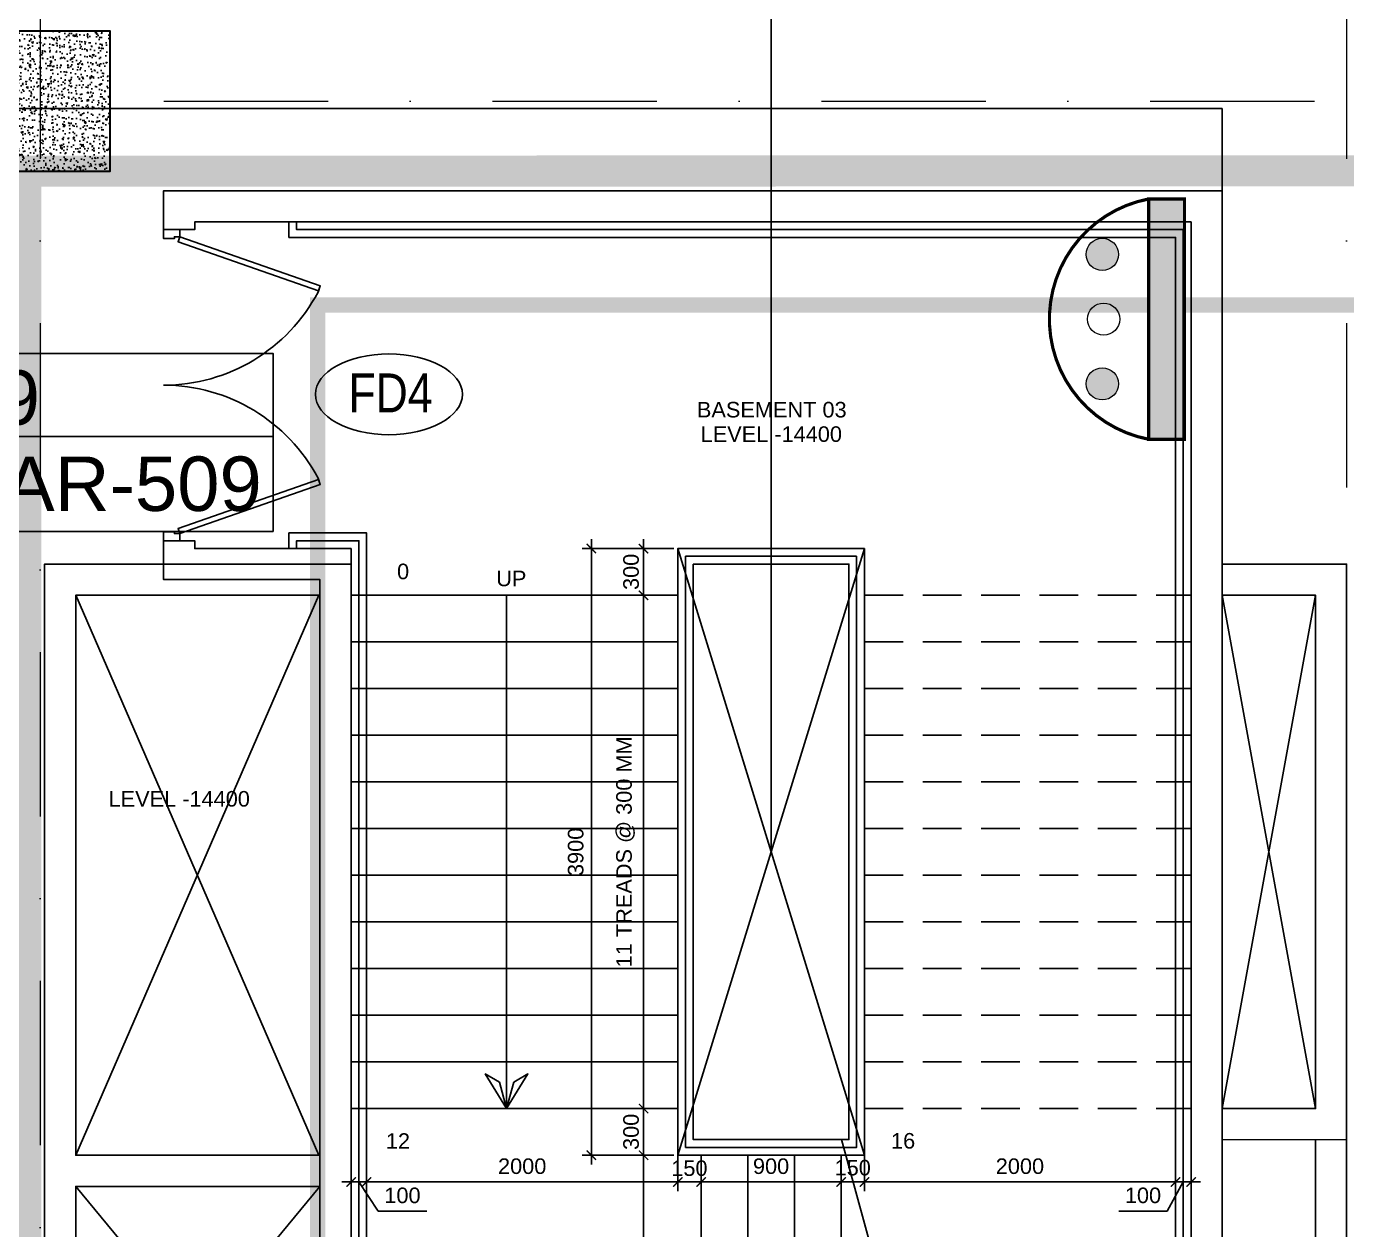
# Model space of a CAD drawing. Header units: millimetres. Extents: x 2509692 to 6766201, y 361130 to 898117.
# Drawn here: x 2560823 to 2569310, y 735340 to 743075 of the extents above; entities that cross this region are included whole.
import ezdxf
from ezdxf.enums import TextEntityAlignment as Align

# ---------------------------------------------------------------- set-up
doc = ezdxf.new("R2010")
doc.units = ezdxf.units.MM
doc.header["$LTSCALE"] = 100
for name, pattern in [('$0$( Dashed )', [0.75, 0.5, -0.25]), ('CONTINOUS', [0]), ('DASHDOT', [1, 0.5, -0.25, 0, -0.25]), ('HIDDEN', [0.375, 0.25, -0.125]), ('PAMIR A_GROUND FLOOR GRID$0$DGN Style 4', [21.138408, 10.562602, -5.281301, 0.013203, -5.281301])]:
    doc.linetypes.add(name, pattern=pattern)
doc.layers.get('0').update_dxf_attribs({"color": 8})
doc.layers.get('Defpoints').update_dxf_attribs({"color": 8})
for name, color, linetype in [('A-P-WALL', 8, 'Continuous'), ('A_Cross Reference', 8, 'Continuous'), ('A_CUTOUT', 8, 'Continuous'), ('A_DOORS', 8, 'Continuous'), ('A_Stair text', 8, 'Continuous'), ('A_STAIRCASE', 8, 'Continuous'), ('A_STAIRCASE ARROW', 8, 'Continuous'), ('A_STAIRCASE CUT OUT', 8, 'HIDDEN'), ('A_STAIRCASE DIM', 8, 'Continuous'), ('A_STAIRCASE DOOR', 8, 'Continuous'), ('A_STAIRCASE RAILING', 8, 'Continuous'), ('A_STAIRCASE TEXT', 8, 'Continuous'), ('A_STAIRS', 8, 'Continuous'), ('A_wall', 8, 'Continuous'), ('D-TEXT', 8, 'Continuous'), ('DRIVEWAY', 8, 'HIDDEN'), ('DW-NO', 8, 'Continuous'), ('GLASS EDGE', 8, 'Continuous'), ('PAMIR A_GROUND FLOOR GRID$0$Columns 8.4 x 8.4 MT. GRID', 8, 'Continuous')]:
    doc.layers.add(name, color=color, linetype=linetype)
for name, color, linetype, lineweight in [('AC-ZONING LINE', 8, 'Continuous', 15), ('CAMERA', 5, 'Continuous', 20), ('CLOUD REFERNCE', 8, 'Continuous', 0), ('HACTH', 8, 'Continuous', 5), ('PAMIR A_GROUND FLOOR GRID$0$A_GRID 8.4 x 8.4 MT.', 8, 'PAMIR A_GROUND FLOOR GRID$0$DGN Style 4', 0)]:
    doc.layers.add(name, color=color, linetype=linetype, lineweight=lineweight)
doc.styles.add('DIM_200', font='swissc.ttf', dxfattribs={"height": 400})
doc.styles.add('GRID-DIM', font='GOTHIC.TTF')
doc.styles.get("Standard").update_dxf_attribs({"font": 'arial.ttf'})
doc.styles.add('TEXT_100', font='swissc.ttf', dxfattribs={"height": 100})
doc.dimstyles.new('1_50', dxfattribs={"dimtxt": 200, "dimasz": 100, "dimexe": 60, "dimexo": 25, "dimgap": 50, "dimtad": 1, "dimdec": 3, "dimrnd": 5, "dimdsep": 46, "dimtxsty": 'GRID-DIM', "dimblk": 'ARCHTICK', "dimcen": 25, "dimdle": 60, "dimclrd": 8, "dimclre": 8, "dimclrt": 256, "dimadec": 0, "dimazin": 0, "dimtfac": 1, "dimtdec": 3, "dimtmove": 2, "dimatfit": 3, "dimldrblk": 'Leader arrow', "dimfxl": 25, "dimlwd": -1, "dimlwe": -1, "dimarcsym": 0})
pattern_1 = [(0, (-3035710.2255, -862793.3746), (0, 6.985), [5.08, -1.905]), (90, (-3035710.2255, -862793.3746), (-6.985, 4e-16), [5.08, -1.905])]

# ---------------------------------------------------------------- blocks, each defined once
blk = doc.blocks.new('STAIRCASE TAG ATTRIBUTE')
at = {"layer": 'A_Cross Reference'}
blk.add_line((5351251.8, 576357), (5354828.8, 576357), dxfattribs=at)
blk.add_lwpolyline([(5351251.8, 576890.8), (5354828.8, 576890.8), (5354828.8, 575745.9), (5351251.8, 575745.9)], close=True, dxfattribs=at)
at = {"layer": 'A_wall'}
for tag, p in [('ST-', (5352379.2, 576431.8)), ('PMR_A-AR-', (5351307.8, 575878))]:
    blk.add_attdef(tag, p, '', height=350, dxfattribs=at)
blk = doc.blocks.new('staicases')
at = {"layer": 'CLOUD REFERNCE', "linetype": 'DASHDOT', "ltscale": 10, "const_width": 100}
blk.add_lwpolyline([(5638262.5, 457569.1), (5645700.3, 457569.1), (5645700.3, 448371.5), (5638262.5, 448380.8)], close=True, dxfattribs=at)
at = {"layer": 'A_wall'}
ref = blk.add_blockref('STAIRCASE TAG ATTRIBUTE', (283146.7, -119632.7), dxfattribs=at)
ref.add_attrib('PMR_A-AR-', 'PMR_A-AR-509', (5634398.5, 456245.3), dxfattribs={"height": 350})
ref.add_attrib('ST-', 'ST-09', (5635146.2, 456799.1), dxfattribs={"height": 350})
blk = doc.blocks.new('PAMIR A_GROUND FLOOR GRID')
at = {"layer": 'PAMIR A_GROUND FLOOR GRID$0$A_GRID 8.4 x 8.4 MT.'}
for p, q in [((2560910.2, 882793.4), (2560910.2, 680593.4)), ((2560910.2, 882793.4), (2560910.2, 680593.4)), ((2569310.2, 882793.4), (2569310.2, 680593.4)), ((2515201.8, 742593.4), (2648618.7, 742593.4))]:
    blk.add_line(p, q, dxfattribs=at)
blk = doc.blocks.new('A$C5d815a77')
at = {"layer": 'PAMIR A_GROUND FLOOR GRID$0$A_GRID 8.4 x 8.4 MT.'}
blk.add_blockref('PAMIR A_GROUND FLOOR GRID', (0, 0), dxfattribs=at)
blk = doc.blocks.new('PAMIR A_GROUND FLOOR GRID$0$gfhjd')
at = {"layer": 'PAMIR A_GROUND FLOOR GRID$0$Columns 8.4 x 8.4 MT. GRID', "transparency": 33554505}
h = blk.add_hatch(dxfattribs=at)
h.set_pattern_fill('AR-CONC', color=8, scale=0.5)
h.set_pattern_definition([(50, (2668641.195, 1117441.09), (91.092334, -7.969543), [9.525, -104.775]), (355, (2668641.2, 1117441.09), (-17.62171, 95.52842), [7.62, -83.82029]), (100.451445, (2668648.79, 1117440.43), (73.470624, 87.558876), [8.095004, -89.04512]), (46.1842, (2668641.2, 1117466.49), (135.53952, -21.02116), [14.2875, -157.1625]), (96.63556, (2668652.49, 1117464.74), (118.70207, 123.71306), [12.14251, -133.5678]), (351.18415, (2668641.2, 1117466.49), (118.70207, 123.71306), [11.42998, -125.72987]), (21, (2668653.895, 1117460.14), (75.807196, -51.1326), [9.525, -104.775]), (326, (2668653.9, 1117460.14), (30.901014, 92.09398), [7.62, -83.82]), (71.451445, (2668660.21, 1117455.88), (106.70821, 40.961384), [8.095004, -89.04497]), (37.5, (2668641.195, 1117441.09), (1.544302, 42.2775194), [0, -82.804, 0, -85.09, 0, -84.1375]), (7.5, (2668641.195, 1117441.09), (33.409831, 50.090287), [0, -48.514, 0, -80.899, 0, -32.0675]), (327.5, (2668612.874, 1117441.09), (67.795298, -2.864372), [0, -31.75, 0, -99.06, 0, -131.445]), (317.5, (2668600.174, 1117441.09), (74.06459, 12.713246), [0, -41.275, 0, -65.786, 0, -93.345])])
h.paths.add_polyline_path([(2555360.5, 1057636.9), (2556260.5, 1057636.9), (2556260.5, 1056736.9), (2555361.2, 1056736.9)])
at = {"layer": 'PAMIR A_GROUND FLOOR GRID$0$Columns 8.4 x 8.4 MT. GRID', "lineweight": 30}
blk.add_lwpolyline([(2555361.2, 1057636.9), (2556260.5, 1057636.9), (2556260.5, 1056736.9), (2555361.2, 1056736.9)], close=True, dxfattribs=at)
blk = doc.blocks.new('A$C8c9960d7')
at = {"layer": 'PAMIR A_GROUND FLOOR GRID$0$Columns 8.4 x 8.4 MT. GRID', "xscale": -1, "rotation": 180}
blk.add_blockref('PAMIR A_GROUND FLOOR GRID$0$gfhjd', (5099.7, 1799780.3), dxfattribs=at)
blk = doc.blocks.new('BASEMENT CORE')
at = {"layer": 'A-P-WALL'}
blk.add_lwpolyline([(2568511, 827468.8), (2569310.2, 827468.7), (2569310.2, 823968.7)], dxfattribs=at)
at = {"layer": 'A_CUTOUT', "ltscale": 8}
for p, q in [((2562703.5, 827568.9), (2561139.8, 823968.8)), ((2562703.5, 823968.8), (2561139.8, 827568.9))]:
    blk.add_line(p, q, dxfattribs=at)
for points in [[(2561139.8, 827768.9), (2562709.8, 829668.8)], [(2562709.8, 827768.9), (2561139.8, 829668.8)], [(2569111, 823968.8), (2568511, 827268.8), (2569111, 827268.8), (2569111, 823968.8), (2568511, 823968.8), (2569111, 827268.8)]]:
    blk.add_lwpolyline(points, dxfattribs=at)
at = {"layer": 'A_STAIRCASE'}
for points in [[(2568511, 829868.7), (2569310.2, 829868.8), (2569310.2, 827468.7)], [(2568511, 829668.7), (2569110.2, 829668.8), (2569110.2, 827468.7)]]:
    blk.add_lwpolyline(points, dxfattribs=at)
at = {"layer": 'A_wall', "ltscale": 8}
for points in [[(2560939.8, 828175.1), (2560939.8, 823768.8), (2562909.8, 823768.8), (2562909.8, 829868.8), (2560939.8, 829868.8), (2560939.8, 828568.5)], [(2562709.8, 827768.9), (2562709.8, 829668.8), (2561139.8, 829668.8), (2561139.8, 827768.9)], [(2562709.8, 823968.8), (2561139.8, 823968.8), (2561139.8, 827568.9), (2562709.8, 827568.9)]]:
    blk.add_lwpolyline(points, close=True, dxfattribs=at)
blk = doc.blocks.new('A$C5f64afd4')
at = {"layer": 'A_wall'}
blk.add_lwpolyline([(2569310.2, 739418), (2569310.2, 739618), (2568510.2, 739618)], dxfattribs=at)
at = {"layer": 'A_wall', "xscale": -1, "rotation": 180}
blk.add_blockref('BASEMENT CORE', (0, 1563386.7), dxfattribs=at)
blk = doc.blocks.new('TAG_200')
at = {"layer": 'D-TEXT'}
blk.add_ellipse((-45, 350), major_axis=(-756, 0), ratio=0.550599, dxfattribs=at)
at = {"layer": 'D-TEXT', "style": 'DIM_200'}
blk.add_attdef('DW', text='', height=400, dxfattribs=at).set_placement((433, 366), align=Align.MIDDLE_CENTER)
blk = doc.blocks.new('A$C29A2079D')
at = {"layer": 'HACTH', "true_color": 0xf7f2ee, "transparency": 33554602}
h = blk.add_hatch(dxfattribs=at)
h.set_pattern_fill('ANGLE')
h.set_pattern_definition(pattern_1)
edge = h.paths.add_edge_path()
edge.add_line((74677.7, -8850), (75150.7, -8850))
edge.add_line((75150.7, -8850), (75150.7, 5800))
edge.add_line((75150.7, 5800), (101365.6, 5800))
edge.add_arc((101365.6, 6300), 500, 270, 360)
edge.add_line((101865.6, 6300), (101865.6, 11000))
edge.add_arc((101365.6, 11000), 500, 0, 90)
edge.add_line((101365.6, 11500), (17750, 11500))
edge.add_arc((17750, 11000), 500, 90, 180)
edge.add_line((17250, 11000), (17250, -8850))
edge.add_line((17250, -8850), (14227.7, -8850))
edge.add_arc((14227.7, -9350), 500, 89.99979, 180)
edge.add_line((13727.7, -9350), (13727.7, -15850))
edge.add_arc((14227.7, -15850), 500, 180, 270)
edge.add_line((14227.7, -16350), (17477.7, -16350))
edge.add_line((17477.7, -16350), (17477.7, -50928.7))
edge.add_line((17477.7, -50928.7), (7977.7, -50928.7))
edge.add_arc((7977.7, -50428.7), 500, 180, 270, ccw=False)
edge.add_line((7477.7, -50428.7), (7477.7, -42324.8))
edge.add_arc((6977.7, -42324.8), 500, 0, 90.0003)
edge.add_line((6977.7, -41824.8), (3585.9, -41824.8))
edge.add_arc((3585.9, -42324.8), 500, 90.0003, 180.00168)
edge.add_line((3085.9, -42324.8), (3086.4, -59250.8))
edge.add_line((3086.4, -59250.8), (1174.8, -59251.2))
edge.add_arc((1175, -59751.2), 500, 90.01245, 179.98885)
edge.add_line((675, -59751.1), (666.5, -103028.7))
edge.add_spline(control_points=[(666.5, -103028.7), (702.2, -103334.1), (770.3, -103917.1), (1633.3, -104788.1), (2901, -104985.6), (3057.6, -105752.8), (3087.7, -105900.6)], knot_values=[0, 0, 0, 0, 894.923904, 1708.274926, 3539.028112, 3976.033279, 3976.033279, 3976.033279, 3976.033279], degree=3, periodic=0)
edge.add_line((3087.7, -105900.6), (3084.3, -120205.4))
edge.add_spline(control_points=[(3084.4, -119850.1), (3085.3, -120024.8), (3089.7, -120889), (1674.3, -121331.2), (753.3, -122298.7), (700.6, -122943.3), (677.3, -123228.7)], knot_values=[0, 0, 0, 0, 503.03039, 2487.793322, 3539.319114, 4374.600504, 4374.600504, 4374.600504, 4374.600504], degree=3, periodic=0)
edge.add_line((677.3, -123228.7), (677.3, -170200))
edge.add_arc((1177.3, -170200), 500, 180, 270)
edge.add_line((1177.3, -170700), (7477.7, -170700))
edge.add_line((7477.7, -170700), (90977.7, -170700))
edge.add_arc((90977.7, -170200), 500, 270, 360.00043)
edge.add_line((91477.7, -170200), (91477.3, -121043.9))
edge.add_line((91477.3, -121043.9), (84677.3, -121043.9))
edge.add_line((84677.3, -121043.9), (84677.3, -137450))
edge.add_line((84677.3, -137450), (74677.7, -137450))
edge.add_line((74677.7, -137450), (74677.7, -111850))
edge.add_arc((75177.7, -111850), 500, 90, 180, ccw=False)
edge.add_line((75177.7, -111350), (91477.7, -111350))
edge.add_line((91477.7, -111350), (91477.3, -50850))
edge.add_line((91477.3, -50850), (75177.7, -50850))
edge.add_arc((75177.7, -50350), 500, 180, 270, ccw=False)
edge.add_line((74677.7, -50350), (74677.7, -8850))
h.paths.add_polyline_path([(24750.9, -22799.7, -0.414213), (25250.9, -22299.7), (67150, -22299.7, -0.414214), (67650, -22799.7), (67650, -50850), (24750.8, -50850)], flags=16)
h.paths.add_polyline_path([(16977.7, -58350, -0.414214), (17477.7, -58850), (17477.6, -103350, -0.414213), (16977.6, -103850), (7977.7, -103850, -0.414214), (7477.7, -103350), (7477.7, -58850, -0.414214), (7977.7, -58350)], flags=16)
h.paths.add_polyline_path([(24549.8, -57647.9), (67377.7, -57647.9, -0.414214), (67877.7, -58147.9), (67877.7, -67650), (51077.3, -67650), (51077.3, -95450), (41077.3, -95450), (41077.3, -67650), (24049.8, -67650), (24049.8, -58147.9, -0.414213)], flags=16)
h.paths.add_polyline_path([(24277.7, -75150), (34277.7, -75150), (34277.7, -100850), (57877.4, -100850), (57877.3, -75150), (67877.7, -75150), (67877.7, -103850, -0.414214), (65877.7, -105850), (26277.7, -105850, -0.414214), (24277.7, -103850)], flags=16)
h.paths.add_polyline_path([(24750.5, -17250), (24750.7, -16350), (25177.7, -16350), (25177.7, -8850), (24750.7, -8850), (24750.7, 5800), (67650, 5800), (67650, -17250)], flags=16)
h.paths.add_polyline_path([(74677.3, -58850, -0.414214), (75177.3, -58350), (84677.3, -58350), (84677.7, -103850), (75177.3, -103850, -0.414214), (74677.3, -103350)], flags=16)
h.paths.add_polyline_path([(17477.3, -111850), (17477.3, -164728.7, -0.414214), (16977.3, -165228.7), (7977.3, -165228.7, -0.414214), (7477.3, -164728.7), (7477.3, -111350), (16977.3, -111350, -0.414214)], flags=16)
h.paths.add_polyline_path([(67877.7, -111350), (67877.7, -119828.7), (67650, -119828.7), (67650, -139400.3, -0.414214), (67150, -139900.3), (25250.7, -139900.3, -0.414214), (24750.7, -139400.3), (24750.7, -111350)], flags=16)
h.paths.add_polyline_path([(84450.1, -144950), (84450, -164323.3, -0.414213), (83950, -164823.3), (67527.7, -164823.3), (67527.7, -164550), (41474.2, -164550), (41474.2, -164978.7), (24627.3, -164978.7), (24627.7, -153350), (25177.7, -153350), (25177.7, -145850), (24750.7, -145850), (24750.7, -144950)], flags=16)
blk = doc.blocks.new('A$C72A00BA6')
at = {"layer": 'HACTH', "true_color": 0xf7f2ee, "transparency": 33554602}
h = blk.add_hatch(dxfattribs=at)
h.set_pattern_fill('ANGLE')
h.set_pattern_definition(pattern_1)
edge = h.paths.add_edge_path()
edge.add_line((74677.7, -8850), (75150.7, -8850))
edge.add_line((75150.7, -8850), (75150.7, 5800))
edge.add_line((75150.7, 5800), (101365.6, 5800))
edge.add_arc((101365.6, 6300), 500, 270, 360)
edge.add_line((101865.6, 6300), (101865.6, 11000))
edge.add_arc((101365.6, 11000), 500, 0, 90)
edge.add_line((101365.6, 11500), (17750, 11500))
edge.add_arc((17750, 11000), 500, 90, 180)
edge.add_line((17250, 11000), (17250, -8850))
edge.add_line((17250, -8850), (14227.7, -8850))
edge.add_arc((14227.7, -9350), 500, 89.99979, 180)
edge.add_line((13727.7, -9350), (13727.7, -15850))
edge.add_arc((14227.7, -15850), 500, 180, 270)
edge.add_line((14227.7, -16350), (17477.7, -16350))
edge.add_line((17477.7, -16350), (17477.7, -50928.7))
edge.add_line((17477.7, -50928.7), (7977.7, -50928.7))
edge.add_arc((7977.7, -50428.7), 500, 180, 270, ccw=False)
edge.add_line((7477.7, -50428.7), (7477.7, -42324.8))
edge.add_arc((6977.7, -42324.8), 500, 0, 90.0003)
edge.add_line((6977.7, -41824.8), (3585.9, -41824.8))
edge.add_arc((3585.9, -42324.8), 500, 90.0003, 180.00168)
edge.add_line((3085.9, -42324.8), (3086.4, -59250.8))
edge.add_line((3086.4, -59250.8), (1174.8, -59251.2))
edge.add_arc((1175, -59751.2), 500, 90.01245, 179.98885)
edge.add_line((675, -59751.1), (666.5, -103028.7))
edge.add_spline(control_points=[(666.5, -103028.7), (702.2, -103334.1), (770.3, -103917.1), (1633.3, -104788.1), (2901, -104985.6), (3057.6, -105752.8), (3087.7, -105900.6)], knot_values=[0, 0, 0, 0, 894.923904, 1708.274926, 3539.028112, 3976.033279, 3976.033279, 3976.033279, 3976.033279], degree=3, periodic=0)
edge.add_line((3087.7, -105900.6), (3084.3, -120205.4))
edge.add_spline(control_points=[(3084.4, -119850.1), (3085.3, -120024.8), (3089.7, -120889), (1674.3, -121331.2), (753.3, -122298.7), (700.6, -122943.3), (677.3, -123228.7)], knot_values=[0, 0, 0, 0, 503.03039, 2487.793322, 3539.319114, 4374.600504, 4374.600504, 4374.600504, 4374.600504], degree=3, periodic=0)
edge.add_line((677.3, -123228.7), (677.3, -170200))
edge.add_arc((1177.3, -170200), 500, 180, 270)
edge.add_line((1177.3, -170700), (7477.7, -170700))
edge.add_line((7477.7, -170700), (90977.7, -170700))
edge.add_arc((90977.7, -170200), 500, 270, 360.00043)
edge.add_line((91477.7, -170200), (91477.3, -121043.9))
edge.add_line((91477.3, -121043.9), (84677.3, -121043.9))
edge.add_line((84677.3, -121043.9), (84677.3, -137450))
edge.add_line((84677.3, -137450), (74677.7, -137450))
edge.add_line((74677.7, -137450), (74677.7, -111850))
edge.add_arc((75177.7, -111850), 500, 90, 180, ccw=False)
edge.add_line((75177.7, -111350), (91477.7, -111350))
edge.add_line((91477.7, -111350), (91477.3, -50850))
edge.add_line((91477.3, -50850), (75177.7, -50850))
edge.add_arc((75177.7, -50350), 500, 180, 270, ccw=False)
edge.add_line((74677.7, -50350), (74677.7, -8850))
h.paths.add_polyline_path([(24750.9, -22799.7, -0.414213), (25250.9, -22299.7), (67150, -22299.7, -0.414214), (67650, -22799.7), (67650, -50850), (24750.8, -50850)], flags=16)
h.paths.add_polyline_path([(16977.7, -58350, -0.414214), (17477.7, -58850), (17477.6, -103350, -0.414213), (16977.6, -103850), (7977.7, -103850, -0.414214), (7477.7, -103350), (7477.7, -58850, -0.414214), (7977.7, -58350)], flags=16)
h.paths.add_polyline_path([(24549.8, -57647.9), (67377.7, -57647.9, -0.414214), (67877.7, -58147.9), (67877.7, -67650), (51077.3, -67650), (51077.3, -95450), (41077.3, -95450), (41077.3, -67650), (24049.8, -67650), (24049.8, -58147.9, -0.414213)], flags=16)
h.paths.add_polyline_path([(24277.7, -75150), (34277.7, -75150), (34277.7, -100850), (57877.4, -100850), (57877.3, -75150), (67877.7, -75150), (67877.7, -103850, -0.414214), (65877.7, -105850), (26277.7, -105850, -0.414214), (24277.7, -103850)], flags=16)
h.paths.add_polyline_path([(24750.5, -17250), (24750.7, -16350), (25177.7, -16350), (25177.7, -8850), (24750.7, -8850), (24750.7, 5800), (67650, 5800), (67650, -17250)], flags=16)
h.paths.add_polyline_path([(74677.3, -58850, -0.414214), (75177.3, -58350), (84677.3, -58350), (84677.7, -103850), (75177.3, -103850, -0.414214), (74677.3, -103350)], flags=16)
h.paths.add_polyline_path([(17477.3, -111850), (17477.3, -164728.7, -0.414214), (16977.3, -165228.7), (7977.3, -165228.7, -0.414214), (7477.3, -164728.7), (7477.3, -111350), (16977.3, -111350, -0.414214)], flags=16)
h.paths.add_polyline_path([(67877.7, -111350), (67877.7, -119828.7), (67650, -119828.7), (67650, -139400.3, -0.414214), (67150, -139900.3), (25250.7, -139900.3, -0.414214), (24750.7, -139400.3), (24750.7, -111350)], flags=16)
h.paths.add_polyline_path([(84450.1, -144950), (84450, -164323.3, -0.414213), (83950, -164823.3), (67527.7, -164823.3), (67527.7, -164550), (41474.2, -164550), (41474.2, -164978.7), (24627.3, -164978.7), (24627.7, -153350), (25177.7, -153350), (25177.7, -145850), (24750.7, -145850), (24750.7, -144950)], flags=16)
blk = doc.blocks.new('_ArchTick')
at = {"color": 0, "linetype": 'ByBlock', "const_width": 0.15}
blk.add_lwpolyline([(-0.5, -0.5), (0.5, 0.5)], dxfattribs=at)
blk = doc.blocks.new('*D279')
at = {"layer": 'A_STAIRCASE DIM', "color": 8, "transparency": 16777216}
for p, q in [((2564790.1, 736178.2), (2564790.1, 735758.2)), ((2564985.1, 736118.2), (2564730.1, 736118.2)), ((2564985.1, 735818.2), (2564730.1, 735818.2))]:
    blk.add_line(p, q, dxfattribs=at)
at = {"layer": 'Defpoints', "color": 0, "transparency": 16777216}
for p in [(2565010.1, 736118.2), (2564790.1, 735818.2), (2565010.1, 735818.2)]:
    blk.add_point(p, dxfattribs=at)
at = {"layer": 'A_STAIRCASE DIM', "color": 8, "transparency": 16777216, "xscale": 60, "yscale": 60, "zscale": 60}
for p, rotation in [((2564790.1, 736118.2), 90), ((2564790.1, 735818.2), 270)]:
    blk.add_blockref('_ArchTick', p, dxfattribs=dict(at, rotation=rotation))
at = {"layer": 'A_STAIRCASE DIM', "transparency": 16777216, "insert": (2564710.4, 735968.2), "char_height": 100, "attachment_point": 5, "rotation": 90, "style": 'GRID-DIM'}
blk.add_mtext('{\\fArial|b0|i0|c0|p34;300}', dxfattribs=at)
blk = doc.blocks.new('Leader arrow')
for p, q in [((0, 0), (-1.37, 1.37)), ((0, 0), (-1.37, 1.37)), ((-1.37, 1.37), (-1.37, 0.77)), ((-1.37, 0.77), (0, 0)), ((-1.37, -0.77), (0, 0)), ((0, 0), (-1.37, -1.37)), ((0, 0), (-1.37, -1.37)), ((-1.37, -1.37), (-1.37, -0.77))]:
    blk.add_line(p, q)
for points in [[(0, 0), (-1.37, 1.37), (-1.37, 0.77)], [(0, 0), (-1.37, -1.37), (-1.37, -0.77)]]:
    blk.add_solid(points)
blk = doc.blocks.new('*D280')
at = {"layer": 'A_STAIRCASE DIM', "color": 8, "transparency": 16777216}
for p, q in [((2564790.1, 739478.2), (2564790.1, 736058.2)), ((2564985.1, 739418.2), (2564730.1, 739418.2)), ((2564985.1, 736118.2), (2564730.1, 736118.2))]:
    blk.add_line(p, q, dxfattribs=at)
at = {"layer": 'Defpoints', "color": 0, "transparency": 16777216}
for p in [(2565010.1, 739418.2), (2564790.1, 736118.2), (2565010.1, 736118.2)]:
    blk.add_point(p, dxfattribs=at)
at = {"layer": 'A_STAIRCASE DIM', "color": 8, "transparency": 16777216, "xscale": 60, "yscale": 60, "zscale": 60}
for p, rotation in [((2564790.1, 739418.2), 90), ((2564790.1, 736118.2), 270)]:
    blk.add_blockref('_ArchTick', p, dxfattribs=dict(at, rotation=rotation))
at = {"layer": 'A_STAIRCASE DIM', "transparency": 16777216, "insert": (2564674.5, 737768.2), "char_height": 100, "attachment_point": 5, "rotation": 90, "style": 'GRID-DIM'}
blk.add_mtext('{\\fArial|b0|i0|c0|p34;11 TREADS @ 300 MM}', dxfattribs=at)
blk = doc.blocks.new('*D281')
at = {"layer": 'A_STAIRCASE DIM', "color": 8, "transparency": 16777216}
for p, q in [((2564790.1, 739778.2), (2564790.1, 739358.2)), ((2564985.1, 739718.2), (2564730.1, 739718.2)), ((2564985.1, 739418.2), (2564730.1, 739418.2))]:
    blk.add_line(p, q, dxfattribs=at)
at = {"layer": 'Defpoints', "color": 0, "transparency": 16777216}
for p in [(2565010.1, 739718.2), (2564790.1, 739418.2), (2565010.1, 739418.2)]:
    blk.add_point(p, dxfattribs=at)
at = {"layer": 'A_STAIRCASE DIM', "color": 8, "transparency": 16777216, "xscale": 60, "yscale": 60, "zscale": 60}
for p, rotation in [((2564790.1, 739718.2), 90), ((2564790.1, 739418.2), 270)]:
    blk.add_blockref('_ArchTick', p, dxfattribs=dict(at, rotation=rotation))
at = {"layer": 'A_STAIRCASE DIM', "transparency": 16777216, "insert": (2564710.4, 739568.2), "char_height": 100, "attachment_point": 5, "rotation": 90, "style": 'GRID-DIM'}
blk.add_mtext('{\\fArial|b0|i0|c0|p34;300}', dxfattribs=at)
blk = doc.blocks.new('*D282')
at = {"layer": 'A_STAIRCASE DIM', "color": 8, "transparency": 16777216}
for p, q in [((2565010.1, 735793.2), (2565010.1, 735585.8)), ((2565160.1, 735793.2), (2565160.1, 735585.8)), ((2565220.1, 735645.8), (2564950.1, 735645.8))]:
    blk.add_line(p, q, dxfattribs=at)
at = {"layer": 'Defpoints', "color": 0, "transparency": 16777216}
for p in [(2565010.1, 735818.2), (2565160.1, 735818.2), (2565010.1, 735645.8)]:
    blk.add_point(p, dxfattribs=at)
at = {"layer": 'A_STAIRCASE DIM', "color": 8, "transparency": 16777216, "xscale": 60, "yscale": 60, "zscale": 60, "rotation": 180}
blk.add_blockref('_ArchTick', (2565010.1, 735645.8), dxfattribs=at)
at = {"layer": 'A_STAIRCASE DIM', "color": 8, "transparency": 16777216, "xscale": 60, "yscale": 60, "zscale": 60}
blk.add_blockref('_ArchTick', (2565160.1, 735645.8), dxfattribs=at)
at = {"layer": 'A_STAIRCASE DIM', "transparency": 16777216, "insert": (2565085.1, 735734.2), "char_height": 100, "attachment_point": 5, "style": 'GRID-DIM'}
blk.add_mtext('{\\fArial|b0|i0|c0|p34;150}', dxfattribs=at)
blk = doc.blocks.new('*D283')
at = {"layer": 'A_STAIRCASE DIM', "color": 8, "transparency": 16777216}
for p, q in [((2565160.1, 735793.2), (2565160.1, 735585.8)), ((2566060.1, 735793.2), (2566060.1, 735585.8)), ((2565100.1, 735645.8), (2566120.1, 735645.8))]:
    blk.add_line(p, q, dxfattribs=at)
at = {"layer": 'Defpoints', "color": 0, "transparency": 16777216}
for p in [(2565160.1, 735818.2), (2566060.1, 735818.2), (2566060.1, 735645.8)]:
    blk.add_point(p, dxfattribs=at)
at = {"layer": 'A_STAIRCASE DIM', "color": 8, "transparency": 16777216, "xscale": 60, "yscale": 60, "zscale": 60, "rotation": 180}
blk.add_blockref('_ArchTick', (2565160.1, 735645.8), dxfattribs=at)
at = {"layer": 'A_STAIRCASE DIM', "color": 8, "transparency": 16777216, "xscale": 60, "yscale": 60, "zscale": 60}
blk.add_blockref('_ArchTick', (2566060.1, 735645.8), dxfattribs=at)
at = {"layer": 'A_STAIRCASE DIM', "transparency": 16777216, "insert": (2565610.1, 735746.8), "char_height": 100, "attachment_point": 5, "style": 'GRID-DIM'}
blk.add_mtext('{\\fArial|b0|i0|c0|p34;900}', dxfattribs=at)
blk = doc.blocks.new('*D284')
at = {"layer": 'A_STAIRCASE DIM', "color": 8, "transparency": 16777216}
for p, q in [((2566210.1, 736093.2), (2566210.1, 735585.8)), ((2568210.1, 736093.2), (2568210.1, 735585.8)), ((2566150.1, 735645.8), (2568270.1, 735645.8))]:
    blk.add_line(p, q, dxfattribs=at)
at = {"layer": 'Defpoints', "color": 0, "transparency": 16777216}
for p in [(2566210.1, 736118.2), (2568210.1, 736118.2), (2568210.1, 735645.8)]:
    blk.add_point(p, dxfattribs=at)
at = {"layer": 'A_STAIRCASE DIM', "color": 8, "transparency": 16777216, "xscale": 60, "yscale": 60, "zscale": 60, "rotation": 180}
blk.add_blockref('_ArchTick', (2566210.1, 735645.8), dxfattribs=at)
at = {"layer": 'A_STAIRCASE DIM', "color": 8, "transparency": 16777216, "xscale": 60, "yscale": 60, "zscale": 60}
blk.add_blockref('_ArchTick', (2568210.1, 735645.8), dxfattribs=at)
at = {"layer": 'A_STAIRCASE DIM', "transparency": 16777216, "insert": (2567210.1, 735746.8), "char_height": 100, "attachment_point": 5, "style": 'GRID-DIM'}
blk.add_mtext('{\\fArial|b0|i0|c0|p34;2000}', dxfattribs=at)
blk = doc.blocks.new('*D285')
at = {"layer": 'A_STAIRCASE DIM', "color": 8, "transparency": 16777216}
for p, q in [((2563010.1, 736093.2), (2563010.1, 735585.8)), ((2565010.1, 736093.2), (2565010.1, 735585.8)), ((2562950.1, 735645.8), (2565070.1, 735645.8))]:
    blk.add_line(p, q, dxfattribs=at)
at = {"layer": 'Defpoints', "color": 0, "transparency": 16777216}
for p in [(2563010.1, 736118.2), (2565010.1, 736118.2), (2565010.1, 735645.8)]:
    blk.add_point(p, dxfattribs=at)
at = {"layer": 'A_STAIRCASE DIM', "color": 8, "transparency": 16777216, "xscale": 60, "yscale": 60, "zscale": 60, "rotation": 180}
blk.add_blockref('_ArchTick', (2563010.1, 735645.8), dxfattribs=at)
at = {"layer": 'A_STAIRCASE DIM', "color": 8, "transparency": 16777216, "xscale": 60, "yscale": 60, "zscale": 60}
blk.add_blockref('_ArchTick', (2565010.1, 735645.8), dxfattribs=at)
at = {"layer": 'A_STAIRCASE DIM', "transparency": 16777216, "insert": (2564010.1, 735746.8), "char_height": 100, "attachment_point": 5, "style": 'GRID-DIM'}
blk.add_mtext('{\\fArial|b0|i0|c0|p34;2000}', dxfattribs=at)
blk = doc.blocks.new('*D286')
at = {"layer": 'A_STAIRCASE DIM', "color": 8, "transparency": 16777216}
for p, q in [((2562909.8, 735844.5), (2562909.8, 735585.8)), ((2563010.1, 735844.5), (2563010.1, 735585.8)), ((2562849.8, 735645.8), (2563070.1, 735645.8)), ((2562960, 735645.8), (2563084.8, 735458.1)), ((2563084.8, 735458.1), (2563396, 735458.1))]:
    blk.add_line(p, q, dxfattribs=at)
at = {"layer": 'Defpoints', "color": 0, "transparency": 16777216}
for p in [(2562909.8, 735869.5), (2563010.1, 735869.5), (2563010.1, 735645.8)]:
    blk.add_point(p, dxfattribs=at)
at = {"layer": 'A_STAIRCASE DIM', "color": 8, "transparency": 16777216, "xscale": 60, "yscale": 60, "zscale": 60, "rotation": 180}
blk.add_blockref('_ArchTick', (2562909.8, 735645.8), dxfattribs=at)
at = {"layer": 'A_STAIRCASE DIM', "color": 8, "transparency": 16777216, "xscale": 60, "yscale": 60, "zscale": 60}
blk.add_blockref('_ArchTick', (2563010.1, 735645.8), dxfattribs=at)
at = {"layer": 'A_STAIRCASE DIM', "transparency": 16777216, "insert": (2563240.4, 735559.2), "char_height": 100, "attachment_point": 5, "style": 'GRID-DIM'}
blk.add_mtext('{\\fArial|b0|i0|c0|p34;100}', dxfattribs=at)
blk = doc.blocks.new('*D287')
at = {"layer": 'A_STAIRCASE DIM', "color": 8, "transparency": 16777216}
for p, q in [((2564455.5, 739778.2), (2564455.5, 735758.2)), ((2564985.1, 739718.2), (2564395.5, 739718.2)), ((2564985.1, 735818.2), (2564395.5, 735818.2))]:
    blk.add_line(p, q, dxfattribs=at)
at = {"layer": 'Defpoints', "color": 0, "transparency": 16777216}
for p in [(2565010.1, 739718.2), (2564455.5, 735818.2), (2565010.1, 735818.2)]:
    blk.add_point(p, dxfattribs=at)
at = {"layer": 'A_STAIRCASE DIM', "color": 8, "transparency": 16777216, "xscale": 60, "yscale": 60, "zscale": 60}
for p, rotation in [((2564455.5, 739718.2), 90), ((2564455.5, 735818.2), 270)]:
    blk.add_blockref('_ArchTick', p, dxfattribs=dict(at, rotation=rotation))
at = {"layer": 'A_STAIRCASE DIM', "transparency": 16777216, "insert": (2564354.4, 737768.2), "char_height": 100, "attachment_point": 5, "rotation": 90, "style": 'GRID-DIM'}
blk.add_mtext('{\\fArial|b0|i0|c0|p34;3900}', dxfattribs=at)
blk = doc.blocks.new('*D288')
at = {"layer": 'A_STAIRCASE DIM', "color": 8, "transparency": 16777216}
for p, q in [((2564790.1, 733758.2), (2564790.1, 735878.2)), ((2564985.1, 735818.2), (2564730.1, 735818.2)), ((2564985.1, 733818.2), (2564730.1, 733818.2))]:
    blk.add_line(p, q, dxfattribs=at)
at = {"layer": 'Defpoints', "color": 0, "transparency": 16777216}
for p in [(2564790.1, 735818.2), (2565010.1, 735818.2), (2565010.1, 733818.2)]:
    blk.add_point(p, dxfattribs=at)
at = {"layer": 'A_STAIRCASE DIM', "color": 8, "transparency": 16777216, "xscale": 60, "yscale": 60, "zscale": 60}
for p, rotation in [((2564790.1, 735818.2), 90), ((2564790.1, 733818.2), 270)]:
    blk.add_blockref('_ArchTick', p, dxfattribs=dict(at, rotation=rotation))
at = {"layer": 'A_STAIRCASE DIM', "transparency": 16777216, "insert": (2564689.1, 734818.2), "char_height": 100, "attachment_point": 5, "rotation": 90, "style": 'GRID-DIM'}
blk.add_mtext('{\\fArial|b0|i0|c0|p34;2000}', dxfattribs=at)
blk = doc.blocks.new('fghjfghd')
at = {"layer": 'A_DOORS', "linetype": 'ByBlock', "ltscale": 0.03, "elevation": 0}
for points in [[(197276.2, 213393.5), (197276.2, 213279.8), (197326.6, 213279.8), (197326.6, 213317.3), (197339, 213317.3), (197339, 213393.5), (197276.2, 213393.5), (197339, 213393.5), (197339, 213317.3), (197326.6, 213317.3), (197326.6, 213279.8), (197362.1, 213292.1), (197709.1, 212298.2), (197673.6, 212285.8), (197326.6, 213279.8), (197673.6, 212285.8), (197718.1, 212302, 0.277757), (198376.2, 213393.5, -0.027092)], [(199476.2, 213393.5), (199476.2, 213279.8), (199425.7, 213279.8), (199425.7, 213317.3), (199413.4, 213317.3), (199413.4, 213393.5), (199476.2, 213393.5), (199413.4, 213393.5), (199413.4, 213317.3), (199425.7, 213317.3), (199425.7, 213279.8), (199390.3, 213292.1), (199043.2, 212298.2), (199078.7, 212285.8), (199425.7, 213279.8), (199078.7, 212285.8), (199034.2, 212302, -0.277757), (198376.2, 213393.5, 0.027092)]]:
    blk.add_lwpolyline(points, format="xyb", dxfattribs=at)
blk = doc.blocks.new('PAMIR A_2 m STAIRCASE DOOR')
at = {"layer": 'A_DOORS', "xscale": -0.9090907924646489, "yscale": 0.9090907924646489, "zscale": 0.9090907924646489, "rotation": 90}
blk.add_blockref('fghjfghd', (2771329.5, 1038335.3, 0), dxfattribs=at)
blk = doc.blocks.new('PAMIR A_BASEMENT STAIRCASE$0$A$Cb37e2a6e')
at = {"layer": 'A_STAIRCASE ARROW'}
for points in [[(0, 0), (169, 45.3), (222.1, 137.1), (0, 0)], [(0, 0), (169, -45.3), (222.1, -137.1), (0, 0)]]:
    blk.add_lwpolyline(points, dxfattribs=at)
blk = doc.blocks.new('*D290')
at = {"layer": 'A_STAIRCASE DIM', "color": 8, "transparency": 16777216}
for p, q in [((2566060.1, 735793.2), (2566060.1, 735585.8)), ((2566210.1, 735793.2), (2566210.1, 735585.8)), ((2566270.1, 735645.8), (2566000.1, 735645.8))]:
    blk.add_line(p, q, dxfattribs=at)
at = {"layer": 'Defpoints', "color": 0, "transparency": 16777216}
for p in [(2566060.1, 735818.2), (2566210.1, 735818.2), (2566060.1, 735645.8)]:
    blk.add_point(p, dxfattribs=at)
at = {"layer": 'A_STAIRCASE DIM', "color": 8, "transparency": 16777216, "xscale": 60, "yscale": 60, "zscale": 60, "rotation": 180}
blk.add_blockref('_ArchTick', (2566060.1, 735645.8), dxfattribs=at)
at = {"layer": 'A_STAIRCASE DIM', "color": 8, "transparency": 16777216, "xscale": 60, "yscale": 60, "zscale": 60}
blk.add_blockref('_ArchTick', (2566210.1, 735645.8), dxfattribs=at)
at = {"layer": 'A_STAIRCASE DIM', "transparency": 16777216, "insert": (2566135.1, 735737.3), "char_height": 100, "attachment_point": 5, "style": 'GRID-DIM'}
blk.add_mtext('{\\fArial|b0|i0|c0|p34;150}', dxfattribs=at)
blk = doc.blocks.new('*D291')
at = {"layer": 'A_STAIRCASE DIM', "color": 8, "transparency": 16777216}
for p, q in [((2568210.1, 735844.5), (2568210.1, 735585.9)), ((2568310.1, 735844.5), (2568310.1, 735585.9)), ((2568210.1, 735645.9), (2568150.1, 735645.9)), ((2568260.1, 735645.9), (2568156.8, 735458.1)), ((2568210.1, 735645.9), (2568310.1, 735645.9)), ((2568210.1, 735645.9), (2568310.1, 735645.9)), ((2568310.1, 735645.9), (2568370.1, 735645.9)), ((2568156.8, 735458.1), (2567845.7, 735458.1))]:
    blk.add_line(p, q, dxfattribs=at)
at = {"layer": 'Defpoints', "color": 0, "transparency": 16777216}
for p in [(2568210.1, 735869.5), (2568310.1, 735869.5), (2568310.1, 735645.9)]:
    blk.add_point(p, dxfattribs=at)
at = {"layer": 'A_STAIRCASE DIM', "color": 8, "transparency": 16777216, "xscale": 60, "yscale": 60, "zscale": 60}
blk.add_blockref('_ArchTick', (2568210.1, 735645.9), dxfattribs=at)
at = {"layer": 'A_STAIRCASE DIM', "color": 8, "transparency": 16777216, "xscale": 60, "yscale": 60, "zscale": 60, "rotation": 180}
blk.add_blockref('_ArchTick', (2568310.1, 735645.9), dxfattribs=at)
at = {"layer": 'A_STAIRCASE DIM', "transparency": 16777216, "insert": (2568001.2, 735559.2), "char_height": 100, "attachment_point": 5, "style": 'GRID-DIM'}
blk.add_mtext('{\\fArial|b0|i0|c0|p34;100}', dxfattribs=at)
blk = doc.blocks.new('C-STAIR')
at = {"layer": 'CAMERA', "ltscale": 100, "transparency": 33554534}
h = blk.add_hatch(color=3, dxfattribs=at)
h.dxf.hatch_style = 1
h.paths.add_polyline_path([(772.6, 0), (772.6, -229.8), (-772.6, -229.8), (-772.6, 0)])
h = blk.add_hatch(color=3, dxfattribs=at)
h.dxf.hatch_style = 1
edge = h.paths.add_edge_path()
edge.add_arc((416.2, -528.3), 103.5, 0, 360)
edge = h.paths.add_edge_path()
edge.add_arc((-416.2, -528.3), 103.5, 0, 360)
at = {"layer": 'CAMERA', "color": 3, "ltscale": 100}
blk.add_line((772.6, -229.8), (-772.6, -229.8), dxfattribs=at)
blk.add_line((772.6, -229.8), (-772.6, -229.8), dxfattribs=at)
at = {"layer": 'CAMERA', "color": 3, "ltscale": 100, "const_width": 20.6}
blk.add_lwpolyline([(772.6, 0), (772.6, -229.8), (-772.6, -229.8), (-772.6, 0)], close=True, dxfattribs=at)
blk.add_lwpolyline([(772.6, 0), (772.6, -229.8), (-772.6, -229.8), (-772.6, 0)], close=True, dxfattribs=at)
blk.add_lwpolyline([(772.6, -229.8, -0.826806), (-772.6, -229.8)], format="xyb", dxfattribs=at)
at = {"layer": 'CAMERA', "color": 3, "ltscale": 100}
for centre in [(0, -519.9), (-416.2, -528.3), (416.2, -528.3), (416.2, -528.3)]:
    blk.add_circle(centre, 103.5, dxfattribs=at)
blk.add_arc((0, -82), 786.6, 190.83171, 349.16829, dxfattribs=at)
blk.add_arc((0, -82), 786.6, 190.83171, 349.16829, dxfattribs=at)

msp = doc.modelspace()

# ---------------------------------------------------------------- hatches: boundary and pattern name
at = {"transparency": 33554687}
h = msp.add_hatch(color=9, dxfattribs=at)
h.dxf.hatch_style = 1
h.paths.add_polyline_path([(2526244.6246, 874293.3746), (2637575.8264, 874293.3746), (2637575.8264, 692093.3746), (2526244.6246, 692093.3746)], flags=16)
h.paths.add_polyline_path([(2525844.6246, 874693.3746), (2637975.8264, 874693.3746), (2637975.8264, 691693.3746), (2525844.6246, 691693.3746)])

# ---------------------------------------------------------------- linework, layer by layer
for p, q in [((2568510.2103, 742546.5679), (2560250.3553, 742546.5381)), ((2568510.2103, 742018.1943), (2568510.2103, 742546.5679))]:
    msp.add_line(p, q)
at = {"layer": 'A_STAIRCASE ARROW'}
for points in [[(2563910.1235, 739418.1943), (2563910.1235, 736118.1943)], [(2566719.7476, 733518.1943), (2566377.3356, 734772.4391), (2566447.1891, 734791.5357), (2566295.5673, 734822.1732), (2566358.9985, 734839.5141), (2566063.633, 735918.1943)]]:
    msp.add_lwpolyline(points, dxfattribs=at)
at = {"layer": 'A_STAIRCASE CUT OUT', "ltscale": 600}
for p, q in [((2565010.1235, 735818.1943), (2566210.1245, 739718.1943)), ((2566210.1245, 735818.1943), (2565010.1235, 739718.1943))]:
    msp.add_line(p, q, dxfattribs=at)
at = {"layer": 'A_STAIRCASE CUT OUT', "linetype": 'CONTINOUS', "ltscale": 60}
msp.add_lwpolyline([(2566210.1245, 739718.1943), (2566210.1245, 735818.1943), (2565010.1235, 735818.1943), (2565010.1235, 739718.1943)], close=True, dxfattribs=at)
at = {"layer": 'A_STAIRCASE RAILING', "ltscale": 100}
for points in [[(2562510.1235, 741818.1943), (2562510.1235, 741718.1943), (2568210.2829, 741718.1943), (2568210.2829, 733818.1946), (2563010.1235, 733818.1946), (2563010.1235, 739818.1943), (2562510.1235, 739818.1943), (2562510.1235, 739718.1943)], [(2562560.1235, 741818.1943), (2562560.1235, 741768.1943), (2568260.2829, 741768.1943), (2568260.2829, 733768.1946), (2562960.1235, 733768.1946), (2562960.1235, 739768.1943), (2562560.1235, 739768.1943), (2562560.1235, 739718.1943)], [(2565110.1235, 739618.1943), (2565110.1235, 735918.1943), (2566110.1245, 735918.1943), (2566110.1245, 739618.1943), (2565110.1235, 739618.1943)]]:
    msp.add_lwpolyline(points, dxfattribs=at)
msp.add_lwpolyline([(2566160.1245, 739668.1943), (2565060.1235, 739668.1943), (2565060.1235, 735868.1943), (2566160.1245, 735868.1943)], close=True, dxfattribs=at)
at = {"layer": 'A_STAIRS'}
for p, q in [((2565010.1235, 739418.1943), (2562909.8053, 739418.1943)), ((2565010.1235, 739118.1943), (2562909.8051, 739118.1943)), ((2565010.1235, 738818.1943), (2562909.8051, 738818.1943)), ((2565010.1235, 738518.1943), (2562909.8061, 738518.1924)), ((2565010.1235, 738218.1943), (2562909.8063, 738218.1943)), ((2565010.1235, 737918.1943), (2562909.8066, 737918.1943)), ((2565010.1235, 737618.1943), (2562909.8051, 737618.1943)), ((2565010.1235, 737318.1943), (2562909.8071, 737318.1924)), ((2565010.1235, 737018.1943), (2562909.8074, 737018.1943)), ((2565010.1235, 736718.1943), (2562909.8051, 736718.1943)), ((2565010.1235, 736418.1943), (2562909.8051, 736418.1943)), ((2565010.1235, 736118.1943), (2562909.8082, 736118.1924)), ((2565160.124, 735818.1943), (2565160.124, 733718.1943)), ((2565460.124, 735818.1943), (2565460.124, 733718.1943)), ((2565760.124, 735818.1943), (2565760.124, 733718.1943)), ((2566060.124, 735818.1943), (2566060.124, 733718.1943))]:
    msp.add_line(p, q, dxfattribs=at)
at = {"layer": 'A_STAIRS', "color": 8, "linetype": '$0$( Dashed )', "ltscale": 5}
for p, q in [((2566210.1245, 739418.1943), (2568310.1245, 739418.1943)), ((2566210.1245, 739118.1943), (2568310.1245, 739118.1943)), ((2566210.1245, 738818.1943), (2568310.1245, 738818.1943)), ((2566210.1245, 738518.1943), (2568310.1245, 738518.1943)), ((2566210.1245, 738218.1943), (2568310.1245, 738218.1943)), ((2566210.1245, 737918.1943), (2568310.1245, 737918.1943)), ((2566210.1245, 737618.1943), (2568310.1245, 737618.1943)), ((2566210.1245, 737318.1943), (2568310.1245, 737318.1943)), ((2566210.1245, 737018.1943), (2568310.1245, 737018.1943)), ((2566210.1245, 736718.1943), (2568310.1245, 736718.1943)), ((2566210.1245, 736418.1943), (2568310.1245, 736418.1943)), ((2566210.1245, 736118.1943), (2568310.1245, 736118.1943))]:
    msp.add_line(p, q, dxfattribs=at)
at = {"layer": 'A_wall'}
msp.add_lwpolyline([(2568310.224, 739618.1943), (2568310.1245, 741818.1943), (2568310.1245, 733718.1943), (2562909.8051, 733718.1943), (2562909.8051, 739718.1943), (2561905.1235, 739718.1943), (2561905.1235, 739768.1943), (2561705.1235, 739768.1943), (2561705.1235, 739518.1943), (2562709.8094, 739518.1943), (2562709.8094, 733518.1943), (2568510.1245, 733518.1943), (2568510.1719, 739618.2058), (2568510.2103, 739618.1942), (2568510.2103, 739618.1941), (2568510.2103, 742018.1943), (2561705.1235, 742018.1942), (2561705.1235, 741768.1943), (2561905.1235, 741768.1943), (2561905.1235, 741818.1943), (2568310.1245, 741818.1943)], dxfattribs=at)
at = {"layer": 'AC-ZONING LINE', "color": 3, "const_width": 200}
msp.add_lwpolyline([(2553190.8998, 725785.8672), (2560417.7949, 725801.6639), (2560418.0374, 724469.7217), (2560351.7861, 724469.1156), (2560351.7861, 724469.1156), (2560348.4434, 724469.8225), (2560371.6498, 731148.4938), (2569322.1643, 731146.623), (2569299.0319, 733607.5494), (2560819.0991, 733607.5494), (2560819.0992, 742143.3743), (2568294.8719, 742146.7543), (2568409.6336, 742146.7543), (2569645.9249, 742146.613), (2569645.9184, 730542.873), (2576111.0046, 730528.9871), (2576111.4813, 737857.7654), (2587710.9067, 737871.7907), (2587710.9005, 730543.3904), (2594510.5981, 730542.9751), (2594420.092, 742196.5813), (2594420.092, 742196.5813), (2590364.024, 742194.7747), (2590291.1063, 764764.7179)], dxfattribs=at)
at = {"layer": 'GLASS EDGE'}
msp.add_line((2565610.124, 825618.7726), (2565610.124, 737768.1943), dxfattribs=at)

# ---------------------------------------------------------------- block references
for name in ['A$C5d815a77', 'A$C8c9960d7', 'A$C5f64afd4']:
    msp.add_blockref(name, (0, 0))
at = {"layer": 'A_STAIRCASE ARROW', "xscale": -1, "rotation": 270}
msp.add_blockref('PAMIR A_BASEMENT STAIRCASE$0$A$Cb37e2a6e', (2563910.1235, 736118.1943), dxfattribs=at)
at = {"layer": 'A_STAIRCASE DOOR', "xscale": -1, "rotation": 180}
msp.add_blockref('PAMIR A_2 m STAIRCASE DOOR', (-15630.3053, 1598761.57), dxfattribs=at)
at = {"layer": 'A_wall'}
msp.add_blockref('staicases', (-3075567.3888, 283714.4666), dxfattribs=at)
at = {"layer": 'CAMERA', "color": 241, "true_color": 0xf7abae, "rotation": 270}
msp.add_blockref('C-STAIR', (2568268.1135, 741192.9965), dxfattribs=at)
at = {"layer": 'DRIVEWAY', "color": 2}
msp.add_blockref('A$C29A2079D', (2535710.5981, 862793.3762), dxfattribs=at)
at = {"layer": 'DW-NO'}
ref = msp.add_blockref('TAG_200', (2563125.0708, 740490.8164), dxfattribs=dict(at, xscale=-0.625, yscale=0.625, zscale=0.625))
ref.add_attrib('DW', 'FD4', dxfattribs={"layer": 'D-TEXT', "height": 250, "style": 'DIM_200'}).set_placement((2563163.3825, 740718.6796), align=Align.MIDDLE_CENTER)
at = {"layer": 'GLASS EDGE'}
msp.add_blockref('A$C72A00BA6', (2535710.5981, 862793.3762), dxfattribs=at)

# ---------------------------------------------------------------- texts
at = {"layer": 'A_Stair text', "insert": (2561927.5446, 738108.4804, 0.0006), "char_height": 100, "width": 1153.358686, "attachment_point": 5, "style": 'TEXT_100'}
msp.add_mtext('\\pxql;{\\fArial|b0|i0|c0|p34;LEVEL -14400}', dxfattribs=at)
at = {"layer": 'A_STAIRCASE TEXT', "char_height": 100}
for s, width, insert, attachment_point in [('\\pxql;BASEMENT 03', 1633.385572, (2566766.7405, 740559.4179), 9), ('\\pxql;LEVEL -14400', 1633.385572, (2566790.7417, 740402.288), 9), ('12', 400, (2563133.5168, 735859.2081, 0), 7), ('16', 400, (2566381.3373, 735859.2081, 0), 7)]:
    msp.add_mtext_dynamic_manual_height_columns(s, width=width, gutter_width=1, heights=[0], dxfattribs=dict(at, insert=insert, attachment_point=attachment_point))
at = {"layer": 'A_STAIRCASE TEXT', "char_height": 100, "width": 400, "attachment_point": 7}
for s, insert in [('0', (2563205.5602, 739519.5026, 0)), ('\\pxqc;UP', (2563740.1886, 739474.3744))]:
    msp.add_mtext(s, dxfattribs=dict(at, insert=insert))

# ---------------------------------------------------------------- dimensions: what is measured, and where the dimension line sits
at = {"layer": 'A_STAIRCASE DIM'}
for base, p1, p2, angle, text, picture, middle in [((2564455.4903, 735818.1943), (2565010.124, 739718.1943), (2565010.124, 735818.1943), 270, '{\\fArial|b0|i0|c0|p34;<>}', '*D287', (2564354.3989, 737768.1943)), ((2564790.1356, 736118.1943), (2565010.124, 739418.1943), (2565010.124, 736118.1943), 270, '{\\fArial|b0|i0|c0|p34;11 TREADS @ 300 MM}', '*D280', (2564674.5149, 737768.1943)), ((2565010.124, 735645.778), (2563010.124, 736118.1943), (2565010.124, 736118.1943), 180, '{\\fArial|b0|i0|c0|p34;<>}', '*D285', (2564010.124, 735746.8353)), ((2568210.12403, 735645.77849), (2566210.12448, 736118.19425), (2568210.12403, 736118.19425), 180, '{\\fArial|b0|i0|c0|p34;<>}', '*D284', (2567210.12426, 735746.83579)), ((2564790.1356, 735818.1943), (2565010.124, 733818.1943), (2565010.124, 735818.1943), 270, '{\\fArial|b0|i0|c0|p34;<>}', '*D288', (2564689.0783, 734818.1943)), ((2566060.124, 735645.778), (2565160.124, 735818.1943), (2566060.124, 735818.1943), 180, '{\\fArial|b0|i0|c0|p34;<>}', '*D283', (2565610.124, 735746.8353))]:
    dim = msp.add_linear_dim(base=base, p1=p1, p2=p2, angle=angle, text=text, dimstyle='1_50', override={"dimtxt": 100, "dimasz": 60}, dxfattribs=at)
    dim.commit()
    dim.dimension.update_dxf_attribs({"geometry": picture, "text_midpoint": middle})
for base, p1, p2, angle, override, picture, middle in [((2564790.1356, 739418.1943), (2565010.124, 739718.1943), (2565010.124, 739418.1943), 270, {"dimtxt": 100, "dimasz": 60}, '*D281', (2564710.3945, 739568.1943)), ((2564790.1356, 735818.1943), (2565010.124, 736118.1943), (2565010.124, 735818.1943), 270, {"dimtxt": 100, "dimasz": 60}, '*D279', (2564710.3945, 735968.1943)), ((2563010.124, 735645.7776), (2562909.8051, 735869.4861), (2563010.124, 735869.4861), 180, {"dimtxt": 100, "dimasz": 60, "dimtmove": 1}, '*D286', (2563134.8029, 735458.1359)), ((2565010.124, 735645.778), (2565160.124, 735818.1943), (2565010.124, 735818.1958), 180, {"dimtxt": 100, "dimasz": 60}, '*D282', (2565085.124, 735734.1714)), ((2566060.124, 735645.778), (2566210.124, 735818.1943), (2566060.124, 735818.1958), 180, {"dimtxt": 100, "dimasz": 60}, '*D290', (2566135.124, 735737.2988)), ((2568310.1245, 735645.9373), (2568210.1245, 735869.4861), (2568310.1245, 735869.4861), 180, {"dimtxt": 100, "dimasz": 60, "dimtmove": 1}, '*D291', (2568106.8379, 735458.1359))]:
    dim = msp.add_linear_dim(base=base, p1=p1, p2=p2, angle=angle, text='{\\fArial|b0|i0|c0|p34;<>}', dimstyle='1_50', override=override, dxfattribs=at)
    dim.commit()
    dim.dimension.update_dxf_attribs({"geometry": picture, "text_midpoint": middle, "dimtype": 160})

doc.saveas('drawing.dxf')
